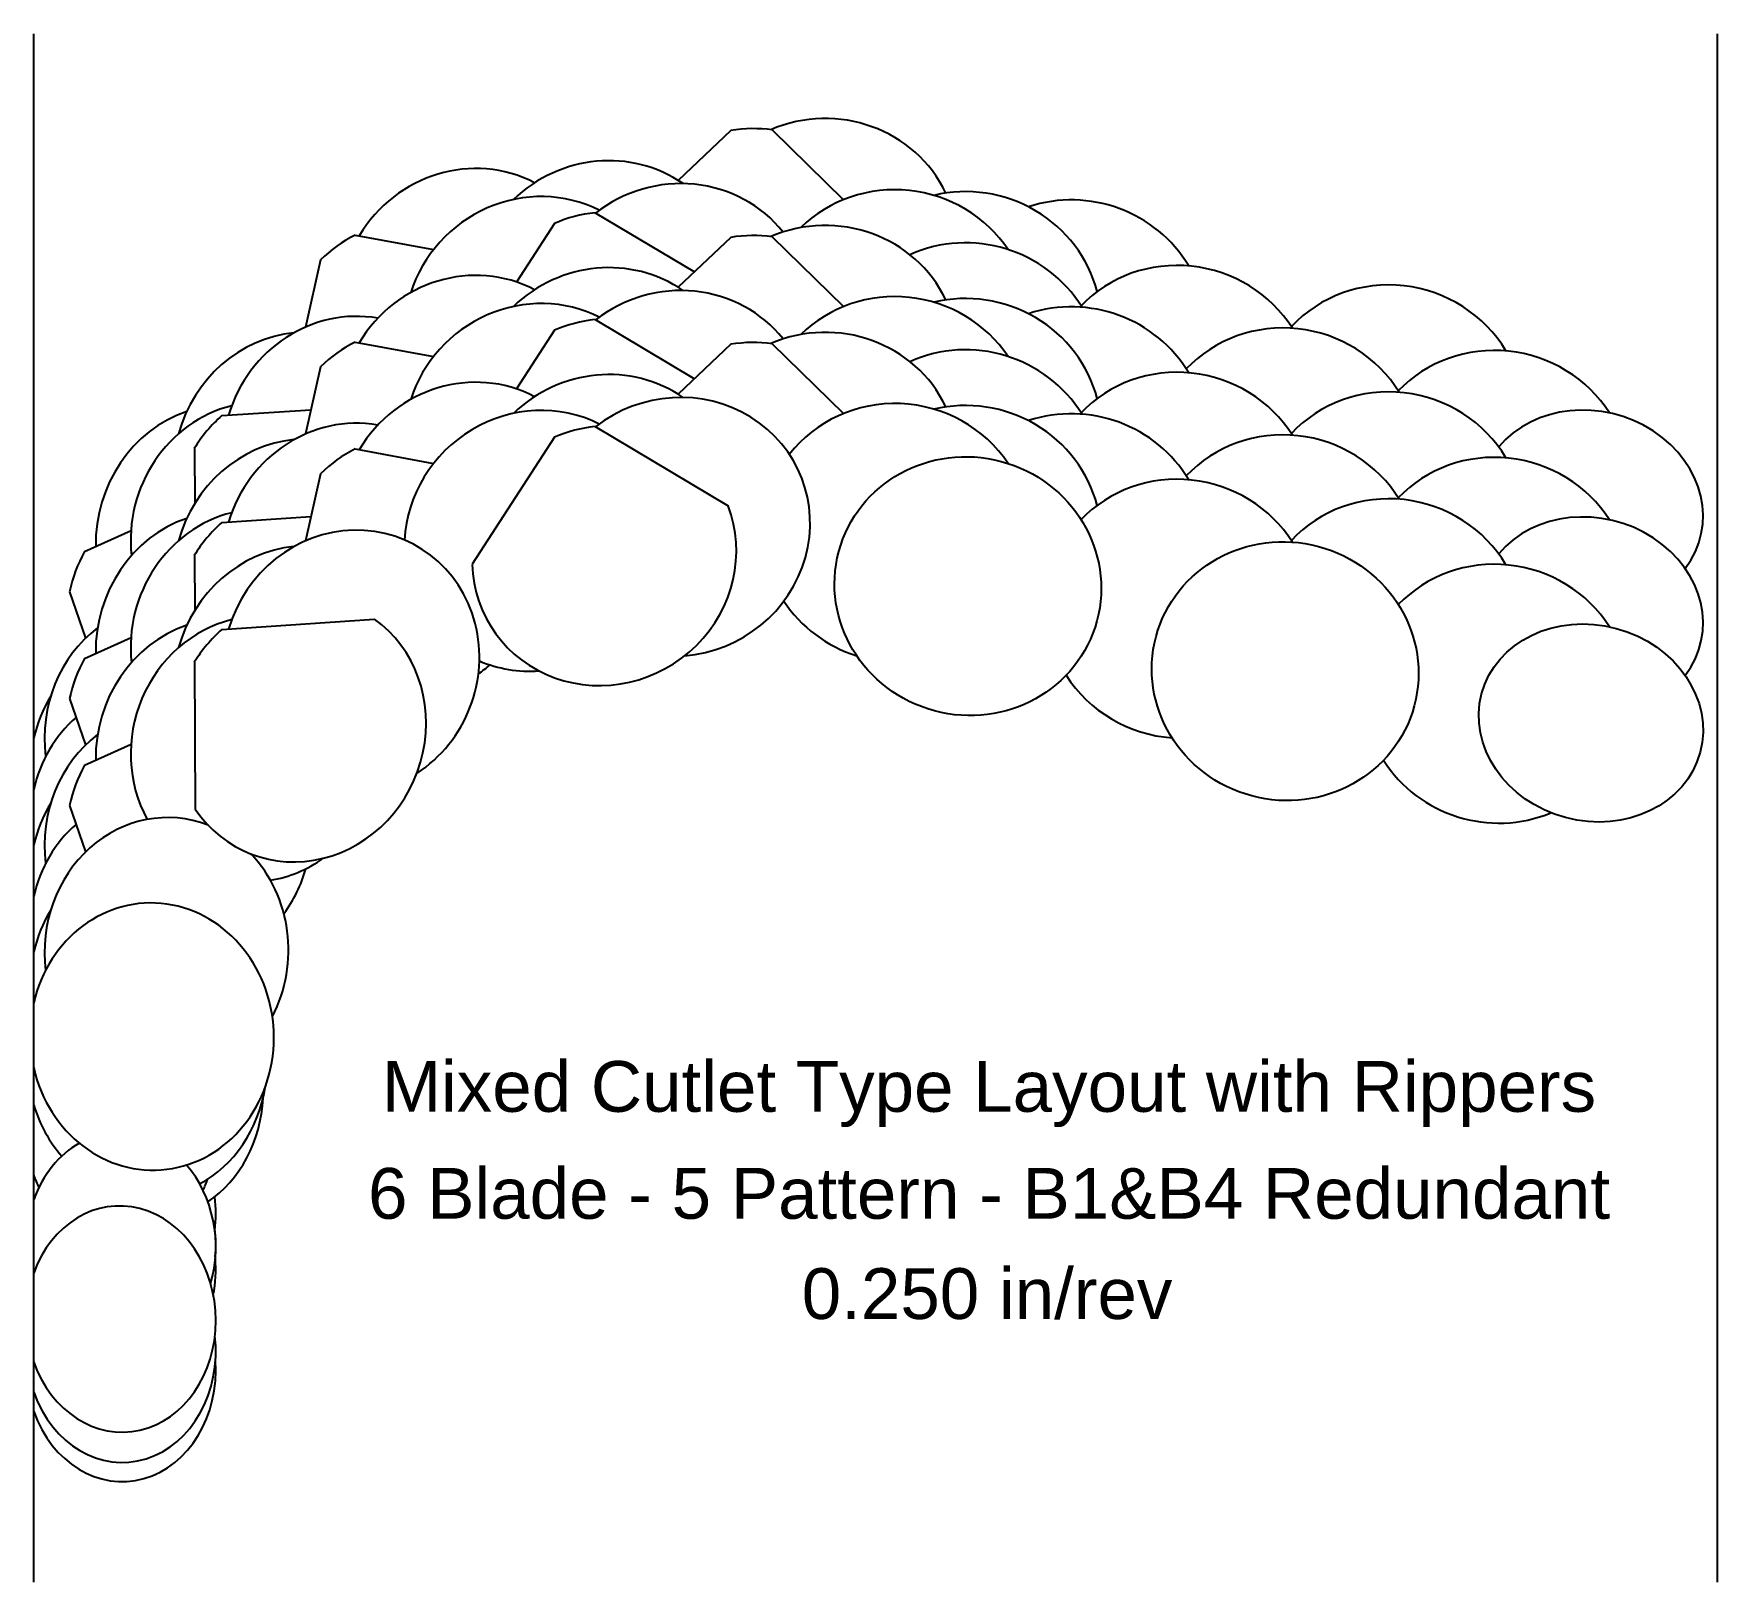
# Model space of a CAD drawing. Header units: inches. Extents: x -3.94 to 0, y -3.62 to 0.
import ezdxf
from ezdxf.enums import TextEntityAlignment as Align

# ---------------------------------------------------------------- set-up
doc = ezdxf.new("R2010")
doc.units = ezdxf.units.IN
doc.header["$MEASUREMENT"] = 0
for name, color, linetype, true_color in [('Blade_1', 30, 'Continuous', 0xff7f00), ('Blade_2', 7, 'Continuous', 0xcccc00), ('Blade_3', 7, 'Continuous', 0x00cc00), ('Blade_4', 7, 'Continuous', 0x00cccc), ('Blade_5', 7, 'Continuous', 0x0066cc), ('Blade_6', 190, 'Continuous', 0x7f00ff)]:
    doc.layers.add(name, color=color, linetype=linetype, true_color=true_color)
doc.layers.add('Gage_Line', color=7, linetype='Continuous')
doc.styles.get("Standard").update_dxf_attribs({"font": 'arial.ttf'})

msp = doc.modelspace()

# ---------------------------------------------------------------- linework, layer by layer
at = {"layer": 'Blade_1'}
for p, q in [((-2.6248, -0.4185), (-2.3924, -0.5572)), ((-2.7195, -0.4435), (-2.8083, -0.5806)), ((-2.6248, -0.6685), (-2.3924, -0.8072)), ((-2.7195, -0.6935), (-2.8083, -0.8306)), ((-3.4972, -0.893), (-3.2891, -0.8791)), ((-2.7195, -0.9435), (-2.9121, -1.2407)), ((-2.6248, -0.9185), (-2.3136, -1.1042)), ((-3.5618, -0.9697), (-3.561, -1.0986)), ((-3.4972, -1.143), (-3.2891, -1.1291)), ((-3.5618, -1.2197), (-3.561, -1.3486)), ((-3.4972, -1.393), (-3.1402, -1.3691)), ((-3.5618, -1.4697), (-3.5597, -1.8129))]:
    msp.add_line(p, q, dxfattribs=at)
for centre, major_axis, ratio, start_param, end_param in [((-2.6032, -0.7205), (0.2649, 0.1658), 0.960294, 7.382709, 7.698705), ((-1.7528, -0.7917), (0.3019, -0.0809), 0.965926, 7.079997, 8.557187), ((-2.6032, -0.9705), (0.2649, 0.1658), 0.960294, 7.382709, 7.698705), ((-1.7528, -1.0417), (0.3019, -0.0809), 0.965926, 7.079997, 8.557187), ((-1.0108, -0.9906), (0.3019, -0.0809), 0.965926, 7.080395, 8.943112), ((-0.2958, -1.1117), (0.2555, -0.0685), 0.866025, 5.939443, 9.04671), ((-3.3151, -1.1271), (0.1225, 0.2875), 0.934934, 7.375136, 7.699538), ((-2.6032, -1.2205), (0.2649, 0.1658), 0.960294, 7.382709, 7.698705), ((-1.0108, -1.2406), (0.3019, -0.0809), 0.965926, 7.080395, 8.943112), ((-0.2958, -1.3617), (0.2555, -0.0685), 0.866025, 5.939443, 9.04671), ((-2.6032, -1.2205), (0.2649, 0.1658), 0.960294, 2.630742, 6.098561), ((-3.3151, -1.3771), (0.1225, 0.2875), 0.934934, 7.375136, 7.699538), ((-3.3151, -1.6271), (0.1225, 0.2875), 0.934934, 2.593862, 6.077072), ((-3.3151, -1.6271), (0.1225, 0.2875), 0.934934, 7.375136, 7.699538), ((-3.6608, -1.8449), (-0.0139, 0.3122), 0.912057, 6.906311, 7.562052), ((-3.6608, -2.0949), (-0.0139, 0.3122), 0.912057, 6.906311, 7.562052), ((-3.6608, -2.3449), (-0.0139, 0.3122), 0.912057, 1.765169, 7.562052), ((-3.7335, -3.0054), (-0.0106, 0.2643), 0.838554, 1.92721, 7.401887), ((-3.7335, -2.7554), (-0.0106, 0.2643), 0.838554, 4.515873, 4.81397)]:
    msp.add_ellipse(centre, major_axis=major_axis, ratio=ratio, start_param=start_param, end_param=end_param, dxfattribs=at)
for centre, major_axis, ratio in [((-1.7528, -1.2917), (0.3019, -0.0809), 0.965926), ((-1.0108, -1.4906), (0.3019, -0.0809), 0.965926), ((-0.2958, -1.6117), (0.2555, -0.0685), 0.866025)]:
    msp.add_ellipse(centre, major_axis=major_axis, ratio=ratio, dxfattribs=at)
at = {"layer": 'Blade_2'}
for centre, major_axis, ratio, start_param, end_param in [((-2.4325, -0.653), (0.2881, 0.1211), 0.962323, 6.547485, 8.130602), ((-2.4325, -0.903), (0.2881, 0.1211), 0.962323, 6.547485, 8.124481), ((-3.1949, -0.9704), (0.1373, 0.2807), 0.949721, 6.550132, 8.032826), ((-2.4325, -1.153), (0.2881, 0.1211), 0.962323, 4.383963, 8.130602), ((-3.1949, -1.2204), (0.1373, 0.2807), 0.949721, 6.550132, 8.032826), ((-3.1949, -1.4704), (0.1373, 0.2807), 0.949721, 4.154286, 8.032826), ((-3.6269, -1.6452), (0.0151, 0.3121), 0.913035, 6.936025, 8.042725), ((-3.6269, -1.8952), (0.0151, 0.3121), 0.913035, 6.936025, 8.042725), ((-3.6269, -2.1452), (0.0151, 0.3121), 0.913035, 5.987571, 8.042725), ((-3.6269, -2.1452), (0.0151, 0.3121), 0.913035, 4.244771, 5.570805), ((-3.7335, -2.8337), (-0.0106, 0.2643), 0.838554, 6.688461, 7.401887), ((-3.7335, -2.8337), (-0.0106, 0.2643), 0.838554, 4.333935, 5.471804)]:
    msp.add_ellipse(centre, major_axis=major_axis, ratio=ratio, start_param=start_param, end_param=end_param, dxfattribs=at)
at = {"layer": 'Blade_3'}
for centre, major_axis, ratio, start_param, end_param in [((-2.7634, -0.6858), (0.2375, 0.203), 0.957967, 6.662319, 8.429292), ((-1.92, -0.667), (0.3078, -0.0543), 0.965926, 7.030097, 8.820328), ((-1.2582, -0.8444), (0.3019, -0.0809), 0.965926, 7.094, 8.936488), ((-2.7634, -0.9358), (0.2375, 0.203), 0.957967, 6.662319, 8.429292), ((-1.92, -0.917), (0.3078, -0.0543), 0.965926, 7.030097, 8.820328), ((-0.5162, -1.0432), (0.3019, -0.0809), 0.965926, 7.097638, 8.936667), ((-1.2582, -1.0944), (0.3019, -0.0809), 0.965926, 7.094, 8.936488), ((-2.7634, -1.1858), (0.2375, 0.203), 0.957967, 6.662319, 8.690144), ((-1.92, -1.167), (0.3078, -0.0543), 0.965926, 7.030097, 8.953213), ((-3.4175, -1.1723), (0.0894, 0.2994), 0.932389, 6.788178, 8.27987), ((-0.5162, -1.2932), (0.3019, -0.0809), 0.965926, 7.097638, 8.936667), ((-1.2582, -1.3444), (0.3019, -0.0809), 0.965926, 7.094, 8.936488), ((-3.4175, -1.4223), (0.0894, 0.2994), 0.932389, 6.788178, 8.27987), ((-0.5162, -1.5432), (0.3019, -0.0809), 0.965926, 7.097638, 8.936667), ((-1.92, -1.167), (0.3078, -0.0543), 0.965926, 3.878977, 4.579733), ((-3.4175, -1.6723), (0.0894, 0.2994), 0.932389, 6.788178, 8.684618), ((-2.7634, -1.1858), (0.2375, 0.203), 0.957967, 3.582802, 4.052558), ((-1.2582, -1.3444), (0.3019, -0.0809), 0.965926, 3.951816, 4.910536), ((-0.5162, -1.5432), (0.3019, -0.0809), 0.965926, 3.952046, 5.385373), ((-3.4175, -1.6723), (0.0894, 0.2994), 0.932389, 3.566958, 4.017117), ((-3.6723, -2.4072), (-0.0142, 0.3122), 0.896397, 3.544985, 4.489685), ((-3.6723, -2.4072), (-0.0142, 0.3122), 0.896397, 8.13203, 8.582489), ((-3.7335, -2.8262), (-0.0106, 0.2643), 0.838554, 4.552044, 4.79891), ((-3.7335, -3.0762), (-0.0106, 0.2643), 0.838554, 1.92721, 4.79891)]:
    msp.add_ellipse(centre, major_axis=major_axis, ratio=ratio, start_param=start_param, end_param=end_param, dxfattribs=at)
at = {"layer": 'Blade_4'}
for centre, major_axis, ratio, start_param, end_param in [((-2.6032, -0.6007), (0.2649, 0.1658), 0.960294, 6.673714, 8.069716), ((-1.7528, -0.6719), (0.3019, -0.0809), 0.965926, 6.783415, 8.36517), ((-2.6032, -0.8507), (0.2649, 0.1658), 0.960294, 6.673714, 8.069716), ((-1.7528, -0.9219), (0.3019, -0.0809), 0.965926, 6.783415, 8.36517), ((-3.3151, -1.0073), (0.1225, 0.2875), 0.934934, 6.757205, 7.998972), ((-2.6032, -1.1007), (0.2649, 0.1658), 0.960294, 6.673714, 8.069716), ((-1.7528, -1.1719), (0.3019, -0.0809), 0.965926, 6.783415, 8.36517), ((-3.3151, -1.2573), (0.1225, 0.2875), 0.934934, 6.757205, 7.998972), ((-3.3151, -1.5073), (0.1225, 0.2875), 0.934934, 6.757205, 7.998972), ((-3.6608, -1.7252), (-0.0139, 0.3122), 0.912057, 7.21535, 7.562052), ((-3.6608, -1.9752), (-0.0139, 0.3122), 0.912057, 7.21535, 7.562052), ((-3.6608, -2.2252), (-0.0139, 0.3122), 0.912057, 7.21535, 7.562052), ((-3.7335, -2.8856), (-0.0106, 0.2643), 0.838554, 4.43604, 4.762804)]:
    msp.add_ellipse(centre, major_axis=major_axis, ratio=ratio, start_param=start_param, end_param=end_param, dxfattribs=at)
at = {"layer": 'Blade_5'}
for p, q in [((-2.3072, -0.2263), (-2.4302, -0.343)), ((-2.2101, -0.2251), (-2.0435, -0.3881)), ((-3.1859, -0.471), (-3.0026, -0.5048)), ((-2.3072, -0.4763), (-2.4302, -0.593)), ((-2.2101, -0.4751), (-2.0435, -0.6381)), ((-3.2665, -0.5289), (-3.3019, -0.6859)), ((-3.1859, -0.721), (-3.0026, -0.7548)), ((-2.3072, -0.7263), (-2.4302, -0.843)), ((-2.2101, -0.7251), (-2.0435, -0.8881)), ((-3.2665, -0.7789), (-3.3019, -0.9359)), ((-3.1859, -0.971), (-3.0026, -1.0048)), ((-3.2665, -1.0289), (-3.3019, -1.1859)), ((-3.8184, -1.2106), (-3.7099, -1.1616)), ((-3.8535, -1.3048), (-3.816, -1.413)), ((-3.8184, -1.4606), (-3.7099, -1.4116)), ((-3.8535, -1.5548), (-3.816, -1.663)), ((-3.8184, -1.7106), (-3.7099, -1.6616)), ((-3.8535, -1.8048), (-3.816, -1.913))]:
    msp.add_line(p, q, dxfattribs=at)
for centre, major_axis, ratio, start_param, end_param in [((-2.2599, -0.5239), (0.3032, 0.0758), 0.963912, 7.457378, 7.769934), ((-1.5055, -0.6913), (0.3019, -0.0809), 0.965926, 7.066091, 8.452364), ((-3.0615, -0.7458), (0.1722, 0.2608), 0.952595, 7.313407, 7.63447), ((-2.2599, -0.7739), (0.3032, 0.0758), 0.963912, 7.457378, 7.769934), ((-0.7635, -0.8901), (0.3019, -0.0809), 0.965926, 7.066091, 8.949712), ((-1.5055, -0.9413), (0.3019, -0.0809), 0.965926, 7.066091, 8.452364), ((-3.0615, -0.9958), (0.1722, 0.2608), 0.952595, 7.313407, 7.63447), ((-2.2599, -1.0239), (0.3032, 0.0758), 0.963912, 7.457378, 7.769934), ((-1.5055, -1.1913), (0.3019, -0.0809), 0.965926, 7.066091, 8.452364), ((-0.7635, -1.1401), (0.3019, -0.0809), 0.965926, 7.066091, 8.949712), ((-3.0615, -1.2458), (0.1722, 0.2608), 0.952595, 7.313407, 7.63447), ((-0.7635, -1.3901), (0.3019, -0.0809), 0.965926, 7.066091, 8.949712), ((-3.5745, -1.3672), (0.0448, 0.3093), 0.914489, 7.45963, 7.784349), ((-3.5745, -1.6172), (0.0448, 0.3093), 0.914489, 7.45963, 7.784349), ((-3.0615, -1.2458), (0.1722, 0.2608), 0.952595, 4.321503, 4.430872), ((-3.5745, -1.8672), (0.0448, 0.3093), 0.914489, 7.45963, 7.784349), ((-3.5745, -1.8672), (0.0448, 0.3093), 0.914489, 4.18739, 4.567068), ((-3.7335, -2.5687), (-0.0106, 0.2643), 0.838554, 8.210395, 8.331028), ((-3.7335, -2.5687), (-0.0106, 0.2643), 0.838554, 4.139661, 4.25284)]:
    msp.add_ellipse(centre, major_axis=major_axis, ratio=ratio, start_param=start_param, end_param=end_param, dxfattribs=at)
at = {"layer": 'Blade_6'}
for centre, major_axis, ratio, start_param, end_param in [((-2.0881, -0.5), (0.3116, 0.0239), 0.965043, 6.639825, 8.194735), ((-2.917, -0.6216), (0.2061, 0.2349), 0.955366, 6.507937, 8.044415), ((-2.0881, -0.75), (0.3116, 0.0239), 0.965043, 6.639825, 8.194735), ((-2.917, -0.8716), (0.2061, 0.2349), 0.955366, 6.507937, 8.044415), ((-2.0881, -1), (0.3116, 0.0239), 0.965043, 6.639825, 8.194735), ((-2.917, -1.1216), (0.2061, 0.2349), 0.955366, 6.507937, 8.044415), ((-3.5044, -1.18), (0.0759, 0.3032), 0.916413, 6.814354, 8.139818), ((-3.5044, -1.43), (0.0759, 0.3032), 0.916413, 6.814354, 8.139818), ((-3.5044, -1.68), (0.0759, 0.3032), 0.916413, 6.814354, 8.139818), ((-3.6758, -2.4627), (-0.0303, 0.311), 0.879348, 3.589356, 4.543641), ((-3.7335, -3.121), (-0.0106, 0.2643), 0.838554, 1.92721, 4.74923)]:
    msp.add_ellipse(centre, major_axis=major_axis, ratio=ratio, start_param=start_param, end_param=end_param, dxfattribs=at)
at = {"layer": 'Gage_Line'}
for p, q in [((-3.9375, -3.621), (-3.9375, 0)), ((0, -3.621), (0, 0))]:
    msp.add_line(p, q, dxfattribs=at)

# ---------------------------------------------------------------- texts
for s, p in [('Mixed Cutlet Type Layout with Rippers', (-1.7033, -2.4615)), ('6 Blade - 5 Pattern - B1&B4 Redundant', (-1.7033, -2.7115)), ('0.250 in/rev', (-1.7079, -2.9459))]:
    msp.add_text(s, height=0.11875).set_placement(p, align=Align.MIDDLE_CENTER)

doc.saveas('drawing.dxf')
